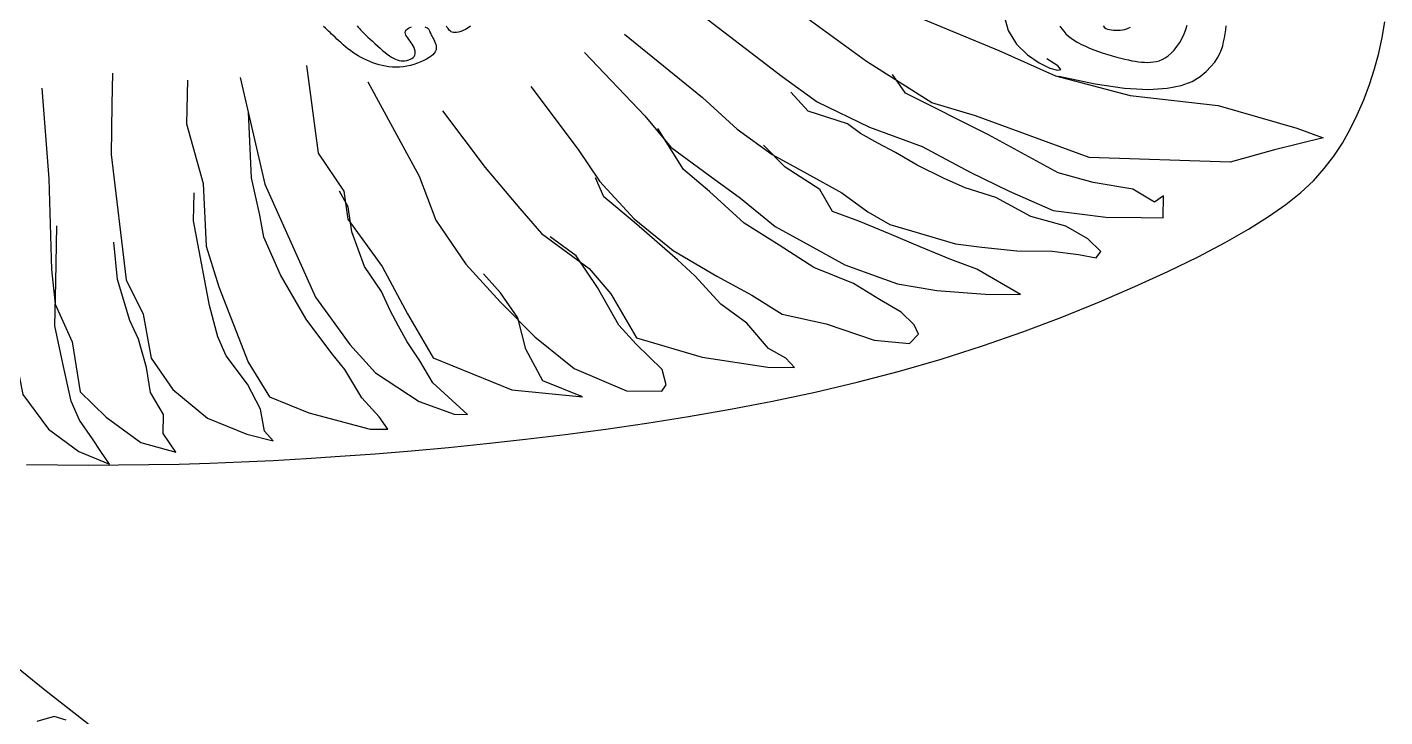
# Model space of a CAD drawing. Extents: x 438 to 4679, y 3545 to 7651.
# Drawn here: x 1635.9 to 1881.6, y 6047.3 to 6172.1 of the extents above; entities that cross this region are included whole.
import ezdxf

# ---------------------------------------------------------------- set-up
doc = ezdxf.new("R2010")
doc.units = 0
doc.header["$MEASUREMENT"] = 0
for name, color, linetype in [('3', 3, 'CONTINUOUS'), ('4', 4, 'CONTINUOUS'), ('7', 7, 'CONTINUOUS')]:
    doc.layers.add(name, color=color, linetype=linetype)

# ---------------------------------------------------------------- blocks, each defined once
blk = doc.blocks.new('风筝-01')
at = {"layer": '3'}
for points in [[(8.6328, 5.8669), (8.5871, 5.7501), (8.5712, 5.6623), (8.5699, 5.5669), (8.6274, 5.4708), (8.7143, 5.3742), (8.8819, 5.2766), (8.9766, 5.2166), (9.1009, 5.1709), (9.2475, 5.1469), (9.379, 5.0938), (9.4228, 5.0712), (9.3416, 5.0429), (9.2677, 5.0146), (9.0328, 5.0251), (8.9161, 5.0854), (8.8431, 5.123), (8.7701, 5.1534), (8.6612, 5.2502), (8.5452, 5.3692), (8.5166, 5.4283), (8.473, 5.4582), (8.4513, 5.4878), (8.4222, 5.5029)], [(8.0013, 5.3335), (7.9972, 5.3292), (7.9931, 5.3257), (7.989, 5.323), (7.9851, 5.3209), (7.9815, 5.3196), (7.9782, 5.3187), (7.9754, 5.3184), (7.973, 5.3186), (7.971, 5.3192), (7.9692, 5.3202), (7.9677, 5.3216), (7.9663, 5.3234), (7.965, 5.3254), (7.9638, 5.3278), (7.9625, 5.3304), (7.9611, 5.3332)], [(7.8125, 5.3343), (7.8143, 5.3309), (7.816, 5.3279), (7.8178, 5.325), (7.8196, 5.3222), (7.8217, 5.3192), (7.8242, 5.316), (7.827, 5.3122), (7.8302, 5.3079), (7.8339, 5.3031), (7.8378, 5.2979), (7.8419, 5.2925), (7.8462, 5.2871), (7.8505, 5.2817), (7.8547, 5.2766), (7.8588, 5.2719), (7.8626, 5.2677), (7.8662, 5.264), (7.8696, 5.2608), (7.873, 5.2581), (7.8762, 5.2559), (7.8793, 5.2542), (7.8825, 5.2531), (7.8857, 5.2524), (7.8889, 5.2521), (7.8921, 5.2524), (7.8953, 5.2531), (7.8983, 5.2542), (7.901, 5.2557), (7.9035, 5.2576), (7.9056, 5.2598), (7.9072, 5.2624), (7.9083, 5.2653), (7.909, 5.2685), (7.9091, 5.2719), (7.9089, 5.2755), (7.9082, 5.2792), (7.9072, 5.283), (7.9059, 5.2869), (7.9043, 5.2908), (7.9024, 5.2946), (7.9005, 5.2984), (7.8985, 5.3021), (7.8966, 5.3056), (7.8949, 5.3091), (7.8936, 5.3124), (7.8928, 5.3156), (7.8925, 5.3187), (7.893, 5.3215), (7.894, 5.3241), (7.8956, 5.3265), (7.8977, 5.3286), (7.9001, 5.3305), (7.9028, 5.332)], [(7.9253, 5.3315), (7.9274, 5.3304), (7.929, 5.3292), (7.9303, 5.328), (7.9312, 5.3267), (7.932, 5.3253), (7.9325, 5.3238), (7.933, 5.3221), (7.9335, 5.3201), (7.9341, 5.3179), (7.9349, 5.3153), (7.9359, 5.3124), (7.9372, 5.3091), (7.9385, 5.3057), (7.9399, 5.302), (7.9412, 5.2982), (7.9424, 5.2944), (7.9433, 5.2906), (7.9439, 5.2869), (7.9442, 5.2833), (7.944, 5.2798), (7.9434, 5.2764), (7.9423, 5.273), (7.9406, 5.2697), (7.9384, 5.2664), (7.9356, 5.2631), (7.9322, 5.2597), (7.9281, 5.2563), (7.9234, 5.2529), (7.9183, 5.2496), (7.9128, 5.2465), (7.907, 5.2437), (7.901, 5.2413), (7.8949, 5.2393), (7.8889, 5.2379), (7.8828, 5.2371), (7.8769, 5.2369), (7.8711, 5.2373), (7.8654, 5.2381), (7.8598, 5.2393), (7.8543, 5.241), (7.8489, 5.243), (7.8436, 5.2452), (7.8384, 5.2477), (7.8333, 5.2504), (7.8284, 5.2534), (7.8236, 5.2566), (7.8189, 5.26), (7.8143, 5.2636), (7.8098, 5.2675), (7.8054, 5.2716), (7.8012, 5.2759), (7.797, 5.2804), (7.793, 5.285), (7.7892, 5.2896), (7.7855, 5.2942), (7.782, 5.2988), (7.7787, 5.3031), (7.7756, 5.3073), (7.7726, 5.3112), (7.7698, 5.3149), (7.7672, 5.3185), (7.7645, 5.322), (7.7619, 5.3255), (7.7593, 5.329), (7.7565, 5.3327)], [(9.1761, 5.5507), (9.0877, 5.5508), (9.0179, 5.537), (8.965, 5.5122), (8.9275, 5.4793), (8.9036, 5.4411), (8.8918, 5.4004), (8.8903, 5.3601), (8.8975, 5.323), (8.9116, 5.2915), (8.9297, 5.2662), (8.9491, 5.2474), (8.9668, 5.2352), (8.9799, 5.2298), (8.9855, 5.2315), (8.9805, 5.2403), (8.9622, 5.2566)], [(8.9819, 5.2157), (9.0425, 5.1979), (9.0918, 5.1881), (9.1314, 5.1851), (9.1624, 5.1876), (9.1862, 5.1942), (9.2041, 5.2039), (9.2175, 5.2153), (9.2276, 5.2271), (9.2356, 5.2385), (9.2419, 5.2491), (9.2468, 5.2593), (9.2505, 5.269), (9.2532, 5.2784), (9.2552, 5.2876), (9.2567, 5.2967), (9.258, 5.3059), (9.2592, 5.3152), (9.2602, 5.3247), (9.2608, 5.3344)], [(8.984, 5.3336), (8.9869, 5.3273), (8.9902, 5.3213), (8.994, 5.3155), (8.9982, 5.3101), (9.0029, 5.3049), (9.0081, 5.2999), (9.0137, 5.2952), (9.0198, 5.2906), (9.0263, 5.2862), (9.0333, 5.282), (9.0406, 5.2779), (9.0482, 5.2741), (9.0559, 5.2704), (9.0636, 5.267), (9.0711, 5.2638), (9.0785, 5.2609), (9.0855, 5.2583), (9.092, 5.256), (9.0982, 5.254), (9.104, 5.2523), (9.1095, 5.2509), (9.1148, 5.2499), (9.1199, 5.2491), (9.1249, 5.2486), (9.1298, 5.2485), (9.1348, 5.2487), (9.1397, 5.2493), (9.1446, 5.2505), (9.1495, 5.2524), (9.1545, 5.2551), (9.1594, 5.2589), (9.1643, 5.2637), (9.1693, 5.2698), (9.1742, 5.2772), (9.1789, 5.2858), (9.1835, 5.2951), (9.1875, 5.3051), (9.1911, 5.3154), (9.194, 5.3257), (9.1961, 5.3357)], [(9.0559, 5.3338), (9.058, 5.3306), (9.0604, 5.3281), (9.0633, 5.3264), (9.0664, 5.3252), (9.0697, 5.3245), (9.0732, 5.3241), (9.0768, 5.324), (9.0805, 5.324), (9.0843, 5.324), (9.0881, 5.3244), (9.0921, 5.3255), (9.0966, 5.3277), (9.1014, 5.3312)], [(8.3618, 5.3863), (8.5211, 5.2154), (8.5791, 5.1559), (8.6664, 5.0961), (8.754, 5.0509), (8.834, 4.9911), (8.8995, 4.9462), (8.9724, 4.9012), (9.0603, 4.8853), (9.1191, 4.8845), (9.1558, 4.884), (9.1565, 4.9354), (9.1416, 4.9209), (9.1053, 4.9507), (9.0393, 4.9663), (8.9809, 4.9891), (8.8646, 5.0787), (8.7263, 5.176), (8.7048, 5.2203)], [(8.258, 5.3144), (8.3882, 5.1659), (8.446, 5.0917), (8.504, 5.0322), (8.5621, 4.9874), (8.6203, 4.9426), (8.6638, 4.898), (8.7001, 4.8682), (8.7366, 4.853), (8.8097, 4.8227), (8.8536, 4.8147), (8.9123, 4.8066), (8.9711, 4.8058), (9.015, 4.7979), (9.0443, 4.7902), (9.0519, 4.8047), (9.0302, 4.8344), (8.9939, 4.8642), (8.9354, 4.887), (8.8773, 4.9318), (8.8261, 4.9545), (8.7897, 4.977), (8.746, 5.007), (8.7097, 5.0368), (8.6806, 5.0592), (8.6515, 5.0816), (8.6298, 5.1039), (8.5641, 5.1341), (8.5353, 5.1785)], [(8.1913, 5.2712), (8.2921, 5.1231), (8.3352, 5.0492), (8.4004, 4.9823), (8.4512, 4.9302), (8.509, 4.8634), (8.5672, 4.8186), (8.6254, 4.7738), (8.6837, 4.7437), (8.7129, 4.7286), (8.7788, 4.713), (8.8595, 4.7046), (8.9183, 4.7038), (8.8456, 4.7635), (8.8018, 4.7861), (8.7508, 4.8161), (8.6998, 4.8462), (8.6488, 4.8762), (8.605, 4.8988), (8.5837, 4.9504), (8.5256, 5.0026), (8.4896, 5.0544)], [(7.1772, 5.2482), (7.1822, 5.0721), (7.1948, 4.9178), (7.2146, 4.7561), (7.2548, 4.4694), (7.2978, 4.3882), (7.3485, 4.3361), (7.3996, 4.3061), (7.3853, 4.3356), (7.371, 4.3652), (7.3495, 4.4095), (7.3354, 4.4537), (7.3219, 4.5419), (7.3084, 4.6301), (7.3098, 4.7328), (7.3116, 4.8649)], [(7.7281, 5.2408), (7.7473, 5.0351), (7.7902, 4.9465), (7.7967, 4.8804), (7.8539, 4.7695), (7.8965, 4.6589), (7.9392, 4.5556), (8.0704, 4.4805), (8.1878, 4.4642), (8.1221, 4.5018), (8.0938, 4.5755), (8.08, 4.6491), (8.0515, 4.7082), (8.0227, 4.7526)], [(7.4046, 5.2231), (7.4036, 5.1498), (7.402, 5.0324), (7.4274, 4.7386), (7.4557, 4.6575), (7.469, 4.5546), (7.5048, 4.4808), (7.5626, 4.4139), (7.6282, 4.3764), (7.6721, 4.3611), (7.6577, 4.3833), (7.6511, 4.4348), (7.6298, 4.4937), (7.594, 4.5603), (7.5799, 4.6045), (7.5662, 4.678), (7.5395, 4.8765), (7.5404, 4.9425)], [(7.5293, 5.2068), (7.5279, 5.1041), (7.5554, 4.9643), (7.5607, 4.8175), (7.5815, 4.7218), (7.6305, 4.5451), (7.6662, 4.4639), (7.7318, 4.4263), (7.8341, 4.3883), (7.8635, 4.3879), (7.8492, 4.4174), (7.8204, 4.4618), (7.7919, 4.5282), (7.7704, 4.5652), (7.7274, 4.6465), (7.6847, 4.7498), (7.6565, 4.8382), (7.6499, 4.8897), (7.6364, 4.9779), (7.6311, 5.132)], [(7.6175, 5.2129), (7.6582, 4.9629), (7.7428, 4.6977), (7.8001, 4.5868), (7.8432, 4.5202), (7.9158, 4.4532), (7.9742, 4.4231), (7.9962, 4.4228), (7.9384, 4.4969), (7.9171, 4.5486), (7.8956, 4.5929), (7.8814, 4.6297), (7.8672, 4.6666), (7.8531, 4.7108), (7.8246, 4.7699), (7.8036, 4.8509), (7.7971, 4.9097), (7.7829, 4.9466)], [(7.2866, 5.1881), (7.2984, 4.9751), (7.3029, 4.7623), (7.3091, 4.6815), (7.3373, 4.5931), (7.3504, 4.4755), (7.3937, 4.4162), (7.4517, 4.3567), (7.5101, 4.3339), (7.4887, 4.3783), (7.4893, 4.4223), (7.4679, 4.4739), (7.4614, 4.5327), (7.4476, 4.5989), (7.4335, 4.6431), (7.4127, 4.7388), (7.4066, 4.8269)], [(7.8304, 5.2027), (7.9156, 4.9815), (7.9436, 4.8784), (7.9936, 4.775), (8.0512, 4.6862), (8.1088, 4.6047), (8.174, 4.5304), (8.2614, 4.4779), (8.3202, 4.4771), (8.3277, 4.4917), (8.3209, 4.5284), (8.2776, 4.5877), (8.2488, 4.6321), (8.2132, 4.7207), (8.1775, 4.7945), (8.134, 4.8391)], [(8.1021, 5.1917), (8.1809, 5.0439), (8.2166, 4.9701), (8.2742, 4.8812), (8.3393, 4.807), (8.412, 4.7473), (8.4701, 4.7025), (8.5209, 4.6578), (8.5941, 4.6348), (8.6744, 4.597), (8.7331, 4.5889), (8.748, 4.6107), (8.741, 4.6328), (8.7194, 4.6625), (8.683, 4.6923), (8.6395, 4.7296), (8.5738, 4.7672), (8.5158, 4.8193), (8.4577, 4.8714), (8.3999, 4.9456), (8.3566, 4.9975), (8.3138, 5.0935)], [(7.9544, 5.135), (8.026, 5.002), (8.0835, 4.9058), (8.1194, 4.8467), (8.1992, 4.7649), (8.2351, 4.7057), (8.2778, 4.6024), (8.3874, 4.5569), (8.4972, 4.5334), (8.5413, 4.5328), (8.5269, 4.555), (8.4978, 4.5774), (8.4619, 4.6366), (8.4184, 4.6812), (8.3752, 4.7478), (8.3463, 4.7849), (8.2741, 4.8739), (8.2235, 4.9333), (8.2094, 4.9775)], [(7.3275, 3.7059), (7.3072, 3.7144), (7.2784, 3.7025)]]:
    blk.add_lwpolyline(points, dxfattribs=at)
at = {"layer": '7'}
for points in [[(7.3707, 3.6891), (7.2919, 3.7761), (7.2144, 3.8637)], [(7.2612, 4.3054), (7.3128, 4.3044), (7.3639, 4.304), (7.4145, 4.3042), (7.4649, 4.305), (7.5155, 4.3064), (7.5667, 4.3085), (7.6189, 4.3114), (7.6722, 4.3149), (7.7271, 4.3192), (7.7839, 4.3244), (7.8425, 4.3303), (7.9028, 4.3372), (7.9648, 4.3452), (8.0282, 4.3541), (8.0931, 4.3643), (8.1593, 4.3756), (8.2267, 4.3882), (8.2952, 4.4022), (8.3646, 4.4177), (8.4346, 4.4349), (8.505, 4.454), (8.5756, 4.4751), (8.6461, 4.4985), (8.7162, 4.5242), (8.7859, 4.5525), (8.8547, 4.5834), (8.922, 4.6165), (8.9873, 4.6511), (9.0498, 4.6866), (9.1089, 4.7224), (9.1639, 4.7579), (9.2142, 4.7926), (9.2591, 4.8257), (9.2981, 4.8569), (9.3318, 4.8866), (9.3606, 4.9151), (9.3853, 4.9431), (9.4064, 4.9709), (9.4246, 4.9992), (9.4405, 5.0284), (9.4547, 5.059), (9.4677, 5.0914), (9.4796, 5.1254), (9.4903, 5.1606), (9.4999, 5.1967), (9.5082, 5.2334), (9.5153, 5.2703), (9.5211, 5.3071), (9.5256, 5.3434)]]:
    blk.add_lwpolyline(points, dxfattribs=at)
blk = doc.blocks.new('风筝6')
at = {"layer": '3', "xscale": 43.42158268029161, "yscale": 30.8572590910693, "zscale": 43.42158268029161}
blk.add_blockref('风筝-01', (-113.843, -21.489), dxfattribs=at)

msp = doc.modelspace()

# ---------------------------------------------------------------- block references
at = {"layer": '4', "xscale": 2.5, "yscale": 2.5, "zscale": 2.5}
msp.add_blockref('风筝6', (1132.2, 5814.54), dxfattribs=at)

doc.saveas('drawing.dxf')
